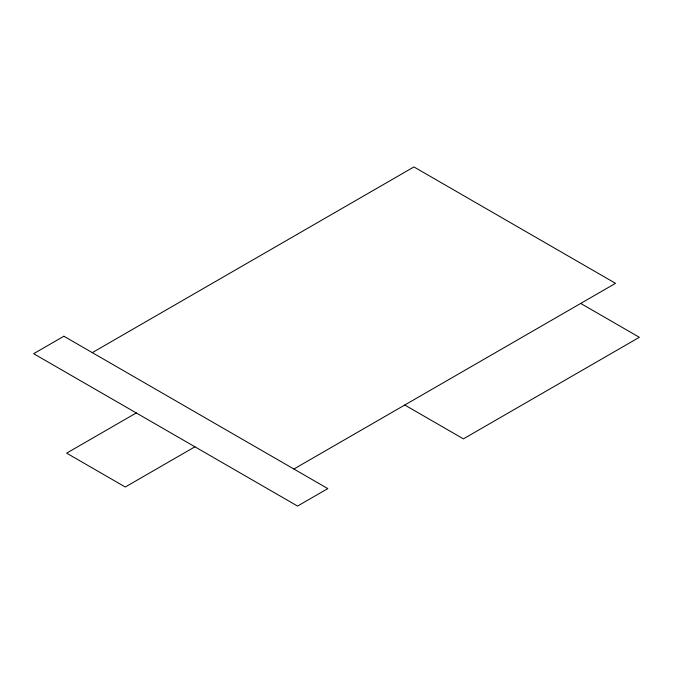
<?xml version="1.0" encoding="UTF-8"?>
<svg xmlns="http://www.w3.org/2000/svg" width="673" height="673" viewBox="0 0 673 673"><rect width="100%" height="100%" fill="white"/><g stroke="black" fill="none" stroke-linecap="round" stroke-linejoin="round"><path stroke-width="1.01" d="M92.294 352.635L413.929 166.938L615.526 283.333L293.891 469.031M136.282 412.944L66.635 453.156L125.279 487.016L194.926 446.805M580.706 303.439L639.35 337.291L463.411 438.872L404.767 405.011M63.893 336.239L33.65 353.695L297.559 506.062L327.793 488.598L63.893 336.239"/></g></svg>
